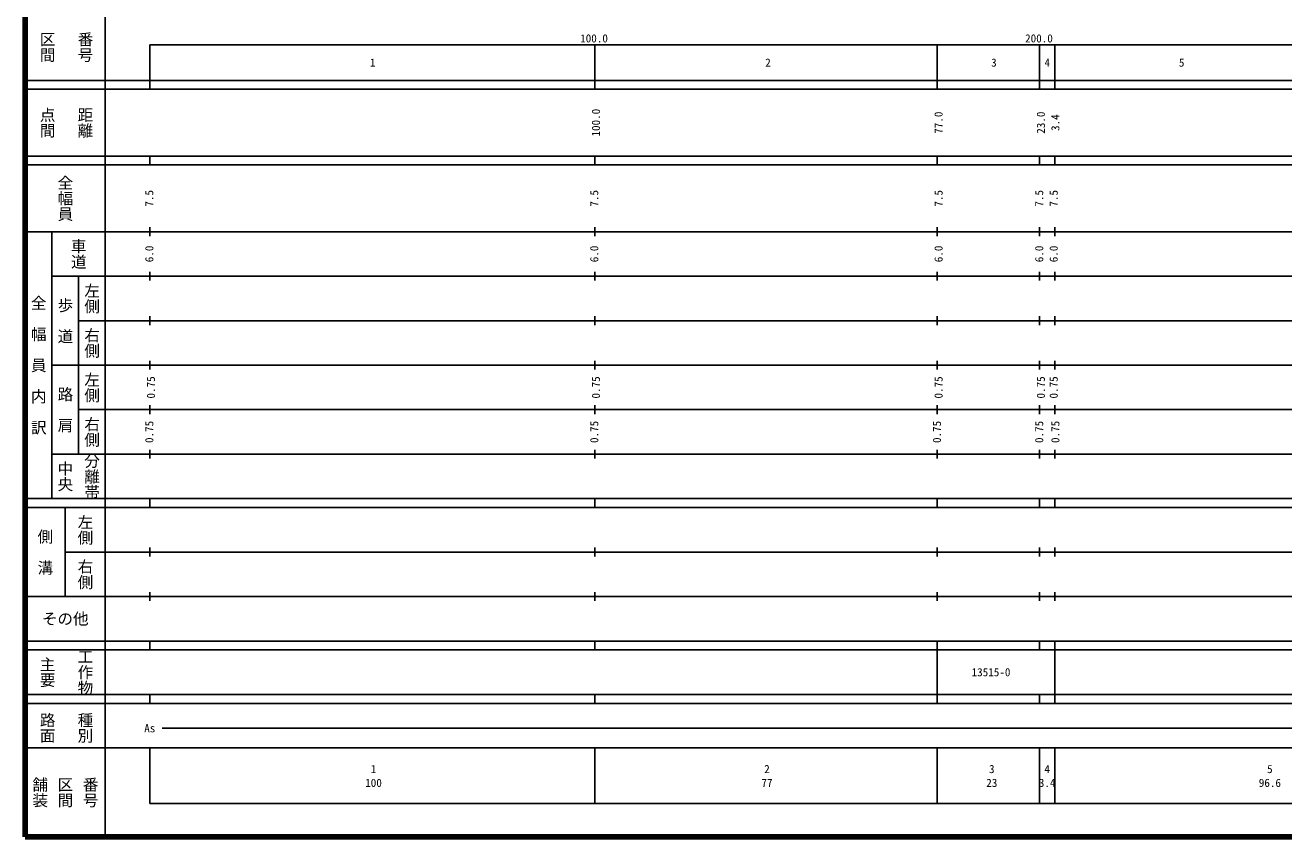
# Model space of a CAD drawing. Units: millimetres on the paper, enlarged 1000 times. Extents: x 40000 to 680000, y 20000 to 380000.
# Drawn here: x 40000 to 322873, y 20000 to 202409 of the extents above; entities that cross this region are included whole.
import ezdxf
from ezdxf.enums import TextEntityAlignment as Align

# ---------------------------------------------------------------- set-up
doc = ezdxf.new("R2010")
doc.units = ezdxf.units.MM
doc.header["$LTSCALE"] = 1000
doc.layers.add('M-TTL', color=2, linetype='Continuous', lineweight=140)
doc.layers.add('M-TTL-BAND', color=7, linetype='Continuous', lineweight=25)
doc.styles.add('@ＭＳ ゴシック', font='')
doc.styles.add('ＭＳ ゴシック', font='')
doc.styles.get('@ＭＳ ゴシック').set_extended_font_data('@MS Gothic')
doc.styles.get('ＭＳ ゴシック').set_extended_font_data('MS Gothic')

msp = doc.modelspace()

# ---------------------------------------------------------------- linework, layer by layer
at = {"layer": 'M-TTL'}
for p, q in [((40000, 380000), (40000, 20000)), ((40000, 20000), (680000, 20000))]:
    msp.add_line(p, q, dxfattribs=at)
at = {"layer": 'M-TTL-BAND'}
for p, q in [((58000, 370000), (58000, 20000)), ((68000, 198000), (579000, 198000)), ((68000, 198000), (68000, 188000)), ((168000, 198000), (168000, 188000)), ((245000, 198000), (245000, 188000)), ((268000, 198000), (268000, 188000)), ((271400, 198000), (271400, 188000)), ((40000, 190000), (579000, 190000)), ((40000, 188000), (579000, 188000)), ((40000, 173000), (579000, 173000)), ((68000, 171000), (68000, 173000)), ((168000, 171000), (168000, 173000)), ((245000, 173000), (245000, 171000)), ((268000, 171000), (268000, 173000)), ((271400, 173000), (271400, 171000)), ((40000, 171000), (579000, 171000)), ((40000, 156000), (579000, 156000)), ((46000, 96000), (46000, 156000)), ((68000, 155000), (68000, 157000)), ((168000, 155000), (168000, 157000)), ((245000, 157000), (245000, 155000)), ((268000, 155000), (268000, 157000)), ((271400, 157000), (271400, 155000)), ((46000, 146000), (579000, 146000)), ((52000, 146000), (52000, 106000)), ((68000, 145000), (68000, 147000)), ((168000, 145000), (168000, 147000)), ((245000, 147000), (245000, 145000)), ((268000, 145000), (268000, 147000)), ((271400, 147000), (271400, 145000)), ((52000, 136000), (579000, 136000)), ((68000, 135000), (68000, 137000)), ((168000, 135000), (168000, 137000)), ((245000, 137000), (245000, 135000)), ((268000, 135000), (268000, 137000)), ((271400, 137000), (271400, 135000)), ((46000, 126000), (579000, 126000)), ((68000, 125000), (68000, 127000)), ((168000, 125000), (168000, 127000)), ((245000, 127000), (245000, 125000)), ((268000, 125000), (268000, 127000)), ((271400, 127000), (271400, 125000)), ((52000, 116000), (579000, 116000)), ((68000, 115000), (68000, 117000)), ((168000, 115000), (168000, 117000)), ((245000, 117000), (245000, 115000)), ((268000, 115000), (268000, 117000)), ((271400, 117000), (271400, 115000)), ((46000, 106000), (579000, 106000)), ((68000, 105000), (68000, 107000)), ((168000, 105000), (168000, 107000)), ((245000, 107000), (245000, 105000)), ((268000, 105000), (268000, 107000)), ((271400, 107000), (271400, 105000)), ((40000, 96000), (579000, 96000)), ((40000, 94000), (579000, 94000)), ((49000, 94000), (49000, 74000)), ((68000, 94000), (68000, 96000)), ((168000, 94000), (168000, 96000)), ((245000, 96000), (245000, 94000)), ((268000, 94000), (268000, 96000)), ((271400, 96000), (271400, 94000)), ((68000, 83000), (68000, 85000)), ((168000, 83000), (168000, 85000)), ((245000, 85000), (245000, 83000)), ((268000, 83000), (268000, 85000)), ((271400, 85000), (271400, 83000)), ((49000, 84000), (579000, 84000)), ((40000, 74000), (579000, 74000)), ((68000, 73000), (68000, 75000)), ((168000, 73000), (168000, 75000)), ((245000, 75000), (245000, 73000)), ((268000, 73000), (268000, 75000)), ((271400, 75000), (271400, 73000)), ((40000, 64000), (579000, 64000)), ((68000, 62000), (68000, 64000)), ((168000, 62000), (168000, 64000)), ((245000, 64000), (245000, 52000)), ((268000, 62000), (268000, 64000)), ((271400, 64000), (271400, 52000)), ((40000, 62000), (579000, 62000)), ((40000, 52000), (579000, 52000)), ((68000, 50000), (68000, 52000)), ((168000, 50000), (168000, 52000)), ((245000, 52000), (245000, 50000)), ((268000, 50000), (268000, 52000)), ((271400, 52000), (271400, 50000)), ((40000, 50000), (579000, 50000)), ((70805, 44406), (565903, 44406)), ((40000, 40000), (579000, 40000)), ((68000, 40000), (68000, 27500)), ((168000, 40000), (168000, 27500)), ((245000, 40000), (245000, 27500)), ((268000, 40000), (268000, 27500)), ((271400, 40000), (271400, 27500)), ((68000, 27500), (579000, 27500))]:
    msp.add_line(p, q, dxfattribs=at)

# ---------------------------------------------------------------- texts
for s, height, rotation, style, p in [('区間', 2566, 270, '@ＭＳ ゴシック', (45000, 197500)), ('番号', 2566, 270, '@ＭＳ ゴシック', (53500, 197500)), ('点間', 2566, 270, '@ＭＳ ゴシック', (45000, 180500)), ('距離', 2566, 270, '@ＭＳ ゴシック', (53500, 180500)), ('100.0', 1833, 90, 'ＭＳ ゴシック', (168267, 180500)), ('77.0', 1833, 90, 'ＭＳ ゴシック', (245267, 180500)), ('23.0', 1833, 90, 'ＭＳ ゴシック', (268267, 180500)), ('3.4', 1833, 90, 'ＭＳ ゴシック', (271518, 180500)), ('全幅員', 2566, 270, '@ＭＳ ゴシック', (49000, 163500)), ('7.5', 1833, 90, 'ＭＳ ゴシック', (67885, 163500)), ('7.5', 1833, 90, 'ＭＳ ゴシック', (167885, 163500)), ('7.5', 1833, 90, 'ＭＳ ゴシック', (245267, 163500)), ('7.5', 1833, 90, 'ＭＳ ゴシック', (267885, 163500)), ('7.5', 1833, 90, 'ＭＳ ゴシック', (271143, 163500)), ('車道', 2566, 270, '@ＭＳ ゴシック', (52000, 151000)), ('6.0', 1833, 90, 'ＭＳ ゴシック', (67885, 151000)), ('6.0', 1833, 90, 'ＭＳ ゴシック', (167885, 151000)), ('6.0', 1833, 90, 'ＭＳ ゴシック', (245267, 151000)), ('6.0', 1833, 90, 'ＭＳ ゴシック', (267885, 151000)), ('6.0', 1833, 90, 'ＭＳ ゴシック', (271143, 151000)), ('左側', 2566, 270, '@ＭＳ ゴシック', (55000, 141000)), ('全\u3000幅\u3000員\u3000内\u3000訳', 2566, 270, '@ＭＳ ゴシック', (43000, 126000)), ('歩\u3000道', 2566, 270, '@ＭＳ ゴシック', (49000, 136000)), ('右側', 2566, 270, '@ＭＳ ゴシック', (55000, 131000)), ('左側', 2566, 270, '@ＭＳ ゴシック', (55000, 121000)), ('0.75', 1833, 90, 'ＭＳ ゴシック', (68260, 121000)), ('0.75', 1833, 90, 'ＭＳ ゴシック', (168260, 121000)), ('0.75', 1833, 90, 'ＭＳ ゴシック', (245267, 121000)), ('0.75', 1833, 90, 'ＭＳ ゴシック', (268260, 121000)), ('0.75', 1833, 90, 'ＭＳ ゴシック', (271143, 121000)), ('路\u3000肩', 2566, 270, '@ＭＳ ゴシック', (49000, 116000)), ('右側', 2566, 270, '@ＭＳ ゴシック', (55000, 111000)), ('0.75', 1833, 90, 'ＭＳ ゴシック', (67885, 111000)), ('0.75', 1833, 90, 'ＭＳ ゴシック', (167885, 111000)), ('0.75', 1833, 90, 'ＭＳ ゴシック', (244892, 111000)), ('0.75', 1833, 90, 'ＭＳ ゴシック', (267885, 111000)), ('0.75', 1833, 90, 'ＭＳ ゴシック', (271518, 111000)), ('分離帯', 2566, 270, '@ＭＳ ゴシック', (55000, 101000)), ('中央', 2566, 270, '@ＭＳ ゴシック', (49000, 101000)), ('左側', 2566, 270, '@ＭＳ ゴシック', (53500, 89000)), ('側\u3000溝', 2566, 270, '@ＭＳ ゴシック', (44500, 84000)), ('右側', 2566, 270, '@ＭＳ ゴシック', (53500, 79000)), ('主要', 2566, 270, '@ＭＳ ゴシック', (45000, 57000)), ('工作物', 2566, 270, '@ＭＳ ゴシック', (53500, 57000)), ('路面', 2566, 270, '@ＭＳ ゴシック', (45000, 44500)), ('種別', 2566, 270, '@ＭＳ ゴシック', (53500, 44500)), ('舗装', 2566, 270, '@ＭＳ ゴシック', (43333, 30000)), ('区間', 2566, 270, '@ＭＳ ゴシック', (49000, 30000)), ('番号', 2566, 270, '@ＭＳ ゴシック', (54667, 30000))]:
    msp.add_text(s, height=height, rotation=rotation, dxfattribs=dict(at, style=style)).set_placement(p, align=Align.MIDDLE_CENTER)
at = {"layer": 'M-TTL-BAND', "style": 'ＭＳ ゴシック'}
for s, height, p in [('100.0', 1833, (167844, 199445)), ('200.0', 1833, (267844, 199445)), ('1', 1833, (118124, 194000)), ('2', 1833, (206946, 194000)), ('3', 1833, (257717, 194000)), ('4', 1833, (269713, 194000)), ('5', 1833, (299906, 194000)), ('その他', 2566, (49000, 69000)), ('13515-0', 1833, (257064, 57000)), ('As', 1833, (68006, 44406)), ('1', 1833, (118288, 35238)), ('2', 1833, (206723, 35238)), ('3', 1833, (257240, 35238)), ('4', 1833, (269686, 35238)), ('5', 1833, (319738, 35238)), ('100', 1833, (118288, 32131)), ('77', 1833, (206723, 32131)), ('23', 1833, (257240, 32131)), ('3.4', 1833, (269686, 32131)), ('96.6', 1833, (319738, 32131))]:
    msp.add_text(s, height=height, dxfattribs=at).set_placement(p, align=Align.MIDDLE_CENTER)

doc.saveas('drawing.dxf')
